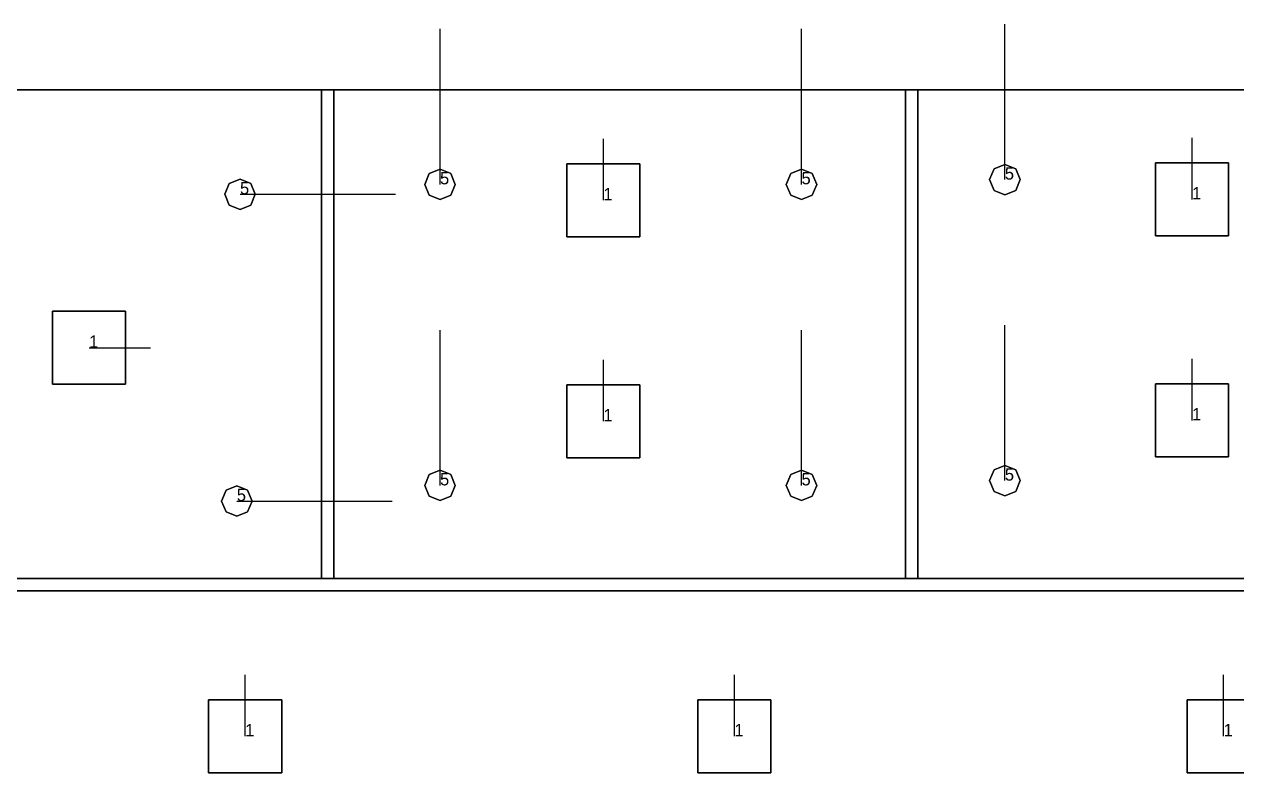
# Model space of a CAD drawing. Extents: x 0 to 48.1, y 0 to 23.7.
# Drawn here: x 14.19 to 24.05, y 17.24 to 23.33 of the extents above; entities that cross this region are included whole.
import ezdxf

# ---------------------------------------------------------------- set-up
doc = ezdxf.new("R2010")
doc.units = 0
doc.header["$MEASUREMENT"] = 0
for name, color, linetype in [('DLXFURN', 5, 'Continuous'), ('DLXLUM', 1, 'Continuous'), ('DLXLUMEX', 1, 'Continuous'), ('DLXSCENE', 7, 'Continuous')]:
    doc.layers.add(name, color=color, linetype=linetype)

# ---------------------------------------------------------------- blocks, each defined once
blk = doc.blocks.new('*U151')
for p, q in [((0.2975, 0.2975), (-0.2975, 0.2975)), ((-0.2975, 0.2975), (-0.2975, -0.2975)), ((-0.2975, 0.2975), (-0.2975, -0.2975)), ((-0.2975, -0.2975), (-0.2975, 0.2975)), ((-0.2975, 0.2975), (-0.2975, 0.2975)), ((0.2975, 0.2975), (-0.2975, 0.2975)), ((-0.2975, 0.2975), (-0.2975, 0.2975)), ((-0.2975, 0.2975), (0.2975, 0.2975)), ((-0.2975, -0.2975), (-0.2975, 0.2975)), ((-0.2975, 0.2975), (0.2975, 0.2975)), ((0.2975, -0.2975), (0.2975, 0.2975)), ((0.2975, 0.2975), (0.2975, 0.2975)), ((0.2975, -0.2975), (0.2975, 0.2975)), ((0.2975, 0.2975), (0.2975, 0.2975)), ((0.2975, 0.2975), (0.2975, -0.2975)), ((0.2975, 0.2975), (0.2975, -0.2975)), ((-0.2975, -0.2975), (0.2975, -0.2975)), ((-0.2975, -0.2975), (-0.2975, -0.2975)), ((-0.2975, -0.2975), (0.2975, -0.2975)), ((0.2975, -0.2975), (-0.2975, -0.2975)), ((-0.2975, -0.2975), (-0.2975, -0.2975)), ((0.2975, -0.2975), (-0.2975, -0.2975)), ((0.2975, -0.2975), (0.2975, -0.2975)), ((0.2975, -0.2975), (0.2975, -0.2975))]:
    blk.add_line(p, q)
at = {"color": 1}
blk.add_line((0, 0), (0.5, 0), dxfattribs=at)
at = {"layer": 'DLXLUMEX', "color": 7}
blk.add_text('1', height=0.1, dxfattribs=at).set_placement((0, 0))
blk = doc.blocks.new('*U152')
for p, q in [((-0.0877, 0.0877), (0, 0.124)), ((0, 0.124), (-0.0877, 0.0877)), ((0, 0.124), (-0.0877, 0.0877)), ((-0.0877, 0.0877), (0, 0.124)), ((0, 0.124), (0.0877, 0.0877)), ((0.0877, 0.0877), (0, 0.124)), ((0, 0.124), (0, 0.124)), ((0.0877, 0.0877), (0, 0.124)), ((0, 0.124), (0, 0.124)), ((0, 0.124), (0.0877, 0.0877)), ((-0.124, 0), (-0.0877, 0.0877)), ((-0.0877, 0.0877), (-0.124, 0)), ((-0.0877, 0.0877), (-0.124, 0)), ((-0.124, 0), (-0.0877, 0.0877)), ((-0.0877, -0.0877), (-0.124, 0)), ((-0.124, 0), (-0.0877, -0.0877)), ((-0.124, 0), (-0.124, 0)), ((-0.124, 0), (-0.0877, -0.0877)), ((-0.0877, -0.0877), (-0.124, 0)), ((-0.124, 0), (-0.124, 0)), ((-0.0877, 0.0877), (-0.0877, 0.0877)), ((-0.0877, 0.0877), (-0.0877, 0.0877)), ((0.0877, 0.0877), (0.124, 0)), ((0.124, 0), (0.0877, 0.0877)), ((0.0877, 0.0877), (0.0877, 0.0877)), ((0.124, 0), (0.0877, 0.0877)), ((0.0877, 0.0877), (0.0877, 0.0877)), ((0.0877, 0.0877), (0.124, 0)), ((0.124, 0), (0.0877, -0.0877)), ((0.0877, -0.0877), (0.124, 0)), ((0.0877, -0.0877), (0.124, 0)), ((0.124, 0), (0.0877, -0.0877)), ((0.124, 0), (0.124, 0)), ((0.124, 0), (0.124, 0)), ((0, -0.124), (-0.0877, -0.0877)), ((-0.0877, -0.0877), (0, -0.124)), ((-0.0877, -0.0877), (-0.0877, -0.0877)), ((-0.0877, -0.0877), (0, -0.124)), ((0, -0.124), (-0.0877, -0.0877)), ((-0.0877, -0.0877), (-0.0877, -0.0877)), ((0.0877, -0.0877), (0, -0.124)), ((0, -0.124), (0.0877, -0.0877)), ((0, -0.124), (0.0877, -0.0877)), ((0.0877, -0.0877), (0, -0.124)), ((0.0877, -0.0877), (0.0877, -0.0877)), ((0.0877, -0.0877), (0.0877, -0.0877)), ((0, -0.124), (0, -0.124)), ((0, -0.124), (0, -0.124))]:
    blk.add_line(p, q)
at = {"color": 1}
blk.add_line((0, 0), (1.265, 0), dxfattribs=at)
at = {"layer": 'DLXLUMEX', "color": 7}
blk.add_text('5', height=0.1, dxfattribs=at).set_placement((0, 0))
blk = doc.blocks.new('*U153')
for p, q in [((-0.0877, 0.0877), (0, 0.124)), ((0, 0.124), (-0.0877, 0.0877)), ((0, 0.124), (-0.0877, 0.0877)), ((-0.0877, 0.0877), (0, 0.124)), ((0, 0.124), (0.0877, 0.0877)), ((0.0877, 0.0877), (0, 0.124)), ((0, 0.124), (0, 0.124)), ((0.0877, 0.0877), (0, 0.124)), ((0, 0.124), (0, 0.124)), ((0, 0.124), (0.0877, 0.0877)), ((-0.124, 0), (-0.0877, 0.0877)), ((-0.0877, 0.0877), (-0.124, 0)), ((-0.0877, 0.0877), (-0.124, 0)), ((-0.124, 0), (-0.0877, 0.0877)), ((-0.0877, -0.0877), (-0.124, 0)), ((-0.124, 0), (-0.0877, -0.0877)), ((-0.124, 0), (-0.124, 0)), ((-0.124, 0), (-0.0877, -0.0877)), ((-0.0877, -0.0877), (-0.124, 0)), ((-0.124, 0), (-0.124, 0)), ((-0.0877, 0.0877), (-0.0877, 0.0877)), ((-0.0877, 0.0877), (-0.0877, 0.0877)), ((0.0877, 0.0877), (0.124, 0)), ((0.124, 0), (0.0877, 0.0877)), ((0.0877, 0.0877), (0.0877, 0.0877)), ((0.124, 0), (0.0877, 0.0877)), ((0.0877, 0.0877), (0.0877, 0.0877)), ((0.0877, 0.0877), (0.124, 0)), ((0.124, 0), (0.0877, -0.0877)), ((0.0877, -0.0877), (0.124, 0)), ((0.0877, -0.0877), (0.124, 0)), ((0.124, 0), (0.0877, -0.0877)), ((0.124, 0), (0.124, 0)), ((0.124, 0), (0.124, 0)), ((0, -0.124), (-0.0877, -0.0877)), ((-0.0877, -0.0877), (0, -0.124)), ((-0.0877, -0.0877), (-0.0877, -0.0877)), ((-0.0877, -0.0877), (0, -0.124)), ((0, -0.124), (-0.0877, -0.0877)), ((-0.0877, -0.0877), (-0.0877, -0.0877)), ((0.0877, -0.0877), (0, -0.124)), ((0, -0.124), (0.0877, -0.0877)), ((0, -0.124), (0.0877, -0.0877)), ((0.0877, -0.0877), (0, -0.124)), ((0.0877, -0.0877), (0.0877, -0.0877)), ((0.0877, -0.0877), (0.0877, -0.0877)), ((0, -0.124), (0, -0.124)), ((0, -0.124), (0, -0.124))]:
    blk.add_line(p, q)
at = {"color": 1}
blk.add_line((0, 0), (1.265, 0), dxfattribs=at)
at = {"layer": 'DLXLUMEX', "color": 7}
blk.add_text('5', height=0.1, dxfattribs=at).set_placement((0, 0))
blk = doc.blocks.new('*U157')
at = {"color": 1}
blk.add_line((0, 0), (0, 0.5), dxfattribs=at)
for p, q in [((0.2975, 0.2975), (-0.2975, 0.2975)), ((-0.2975, 0.2975), (-0.2975, -0.2975)), ((-0.2975, 0.2975), (-0.2975, -0.2975)), ((-0.2975, -0.2975), (-0.2975, 0.2975)), ((-0.2975, 0.2975), (-0.2975, 0.2975)), ((0.2975, 0.2975), (-0.2975, 0.2975)), ((-0.2975, 0.2975), (-0.2975, 0.2975)), ((-0.2975, 0.2975), (0.2975, 0.2975)), ((-0.2975, -0.2975), (-0.2975, 0.2975)), ((-0.2975, 0.2975), (0.2975, 0.2975)), ((0.2975, -0.2975), (0.2975, 0.2975)), ((0.2975, 0.2975), (0.2975, 0.2975)), ((0.2975, -0.2975), (0.2975, 0.2975)), ((0.2975, 0.2975), (0.2975, 0.2975)), ((0.2975, 0.2975), (0.2975, -0.2975)), ((0.2975, 0.2975), (0.2975, -0.2975)), ((-0.2975, -0.2975), (0.2975, -0.2975)), ((-0.2975, -0.2975), (0.2975, -0.2975)), ((0.2975, -0.2975), (-0.2975, -0.2975)), ((-0.2975, -0.2975), (-0.2975, -0.2975)), ((-0.2975, -0.2975), (-0.2975, -0.2975)), ((0.2975, -0.2975), (-0.2975, -0.2975)), ((0.2975, -0.2975), (0.2975, -0.2975)), ((0.2975, -0.2975), (0.2975, -0.2975))]:
    blk.add_line(p, q)
at = {"layer": 'DLXLUMEX', "color": 7}
blk.add_text('1', height=0.1, dxfattribs=at).set_placement((0, 0))
blk = doc.blocks.new('*U158')
at = {"color": 1}
blk.add_line((0, 0), (0, 0.5), dxfattribs=at)
for p, q in [((0.2975, 0.2975), (-0.2975, 0.2975)), ((-0.2975, 0.2975), (-0.2975, -0.2975)), ((-0.2975, 0.2975), (-0.2975, -0.2975)), ((-0.2975, -0.2975), (-0.2975, 0.2975)), ((-0.2975, 0.2975), (-0.2975, 0.2975)), ((0.2975, 0.2975), (-0.2975, 0.2975)), ((-0.2975, 0.2975), (-0.2975, 0.2975)), ((-0.2975, 0.2975), (0.2975, 0.2975)), ((-0.2975, -0.2975), (-0.2975, 0.2975)), ((-0.2975, 0.2975), (0.2975, 0.2975)), ((0.2975, -0.2975), (0.2975, 0.2975)), ((0.2975, 0.2975), (0.2975, 0.2975)), ((0.2975, -0.2975), (0.2975, 0.2975)), ((0.2975, 0.2975), (0.2975, 0.2975)), ((0.2975, 0.2975), (0.2975, -0.2975)), ((0.2975, 0.2975), (0.2975, -0.2975)), ((-0.2975, -0.2975), (0.2975, -0.2975)), ((-0.2975, -0.2975), (0.2975, -0.2975)), ((0.2975, -0.2975), (-0.2975, -0.2975)), ((-0.2975, -0.2975), (-0.2975, -0.2975)), ((-0.2975, -0.2975), (-0.2975, -0.2975)), ((0.2975, -0.2975), (-0.2975, -0.2975)), ((0.2975, -0.2975), (0.2975, -0.2975)), ((0.2975, -0.2975), (0.2975, -0.2975))]:
    blk.add_line(p, q)
at = {"layer": 'DLXLUMEX', "color": 7}
blk.add_text('1', height=0.1, dxfattribs=at).set_placement((0, 0))
blk = doc.blocks.new('*U159')
at = {"color": 1}
blk.add_line((0, 0), (0, 1.265), dxfattribs=at)
for p, q in [((-0.0877, 0.0877), (0, 0.124)), ((0, 0.124), (-0.0877, 0.0877)), ((0, 0.124), (-0.0877, 0.0877)), ((-0.0877, 0.0877), (0, 0.124)), ((0, 0.124), (0.0877, 0.0877)), ((0.0877, 0.0877), (0, 0.124)), ((0.0877, 0.0877), (0, 0.124)), ((0, 0.124), (0, 0.124)), ((0, 0.124), (0.0877, 0.0877)), ((0, 0.124), (0, 0.124)), ((-0.124, 0), (-0.0877, 0.0877)), ((-0.0877, 0.0877), (-0.124, 0)), ((-0.0877, 0.0877), (-0.124, 0)), ((-0.124, 0), (-0.0877, 0.0877)), ((-0.0877, -0.0877), (-0.124, 0)), ((-0.124, 0), (-0.0877, -0.0877)), ((-0.124, 0), (-0.124, 0)), ((-0.124, 0), (-0.0877, -0.0877)), ((-0.0877, -0.0877), (-0.124, 0)), ((-0.124, 0), (-0.124, 0)), ((-0.0877, 0.0877), (-0.0877, 0.0877)), ((-0.0877, 0.0877), (-0.0877, 0.0877)), ((0.0877, 0.0877), (0.124, 0)), ((0.124, 0), (0.0877, 0.0877)), ((0.0877, 0.0877), (0.0877, 0.0877)), ((0.124, 0), (0.0877, 0.0877)), ((0.0877, 0.0877), (0.0877, 0.0877)), ((0.0877, 0.0877), (0.124, 0)), ((0.124, 0), (0.0877, -0.0877)), ((0.0877, -0.0877), (0.124, 0)), ((0.0877, -0.0877), (0.124, 0)), ((0.124, 0), (0.0877, -0.0877)), ((0.124, 0), (0.124, 0)), ((0.124, 0), (0.124, 0)), ((0, -0.124), (-0.0877, -0.0877)), ((-0.0877, -0.0877), (0, -0.124)), ((-0.0877, -0.0877), (-0.0877, -0.0877)), ((-0.0877, -0.0877), (0, -0.124)), ((0, -0.124), (-0.0877, -0.0877)), ((-0.0877, -0.0877), (-0.0877, -0.0877)), ((0.0877, -0.0877), (0, -0.124)), ((0, -0.124), (0.0877, -0.0877)), ((0, -0.124), (0.0877, -0.0877)), ((0.0877, -0.0877), (0, -0.124)), ((0.0877, -0.0877), (0.0877, -0.0877)), ((0.0877, -0.0877), (0.0877, -0.0877)), ((0, -0.124), (0, -0.124)), ((0, -0.124), (0, -0.124))]:
    blk.add_line(p, q)
at = {"layer": 'DLXLUMEX', "color": 7}
blk.add_text('5', height=0.1, dxfattribs=at).set_placement((0, 0))
blk = doc.blocks.new('*U160')
at = {"color": 1}
blk.add_line((0, 0), (0, 1.265), dxfattribs=at)
for p, q in [((-0.0877, 0.0877), (0, 0.124)), ((0, 0.124), (-0.0877, 0.0877)), ((0, 0.124), (-0.0877, 0.0877)), ((-0.0877, 0.0877), (0, 0.124)), ((0, 0.124), (0.0877, 0.0877)), ((0.0877, 0.0877), (0, 0.124)), ((0.0877, 0.0877), (0, 0.124)), ((0, 0.124), (0, 0.124)), ((0, 0.124), (0.0877, 0.0877)), ((0, 0.124), (0, 0.124)), ((-0.124, 0), (-0.0877, 0.0877)), ((-0.0877, 0.0877), (-0.124, 0)), ((-0.0877, 0.0877), (-0.124, 0)), ((-0.124, 0), (-0.0877, 0.0877)), ((-0.0877, -0.0877), (-0.124, 0)), ((-0.124, 0), (-0.0877, -0.0877)), ((-0.124, 0), (-0.124, 0)), ((-0.124, 0), (-0.0877, -0.0877)), ((-0.0877, -0.0877), (-0.124, 0)), ((-0.124, 0), (-0.124, 0)), ((-0.0877, 0.0877), (-0.0877, 0.0877)), ((-0.0877, 0.0877), (-0.0877, 0.0877)), ((0.0877, 0.0877), (0.124, 0)), ((0.124, 0), (0.0877, 0.0877)), ((0.0877, 0.0877), (0.0877, 0.0877)), ((0.124, 0), (0.0877, 0.0877)), ((0.0877, 0.0877), (0.0877, 0.0877)), ((0.0877, 0.0877), (0.124, 0)), ((0.124, 0), (0.0877, -0.0877)), ((0.0877, -0.0877), (0.124, 0)), ((0.0877, -0.0877), (0.124, 0)), ((0.124, 0), (0.0877, -0.0877)), ((0.124, 0), (0.124, 0)), ((0.124, 0), (0.124, 0)), ((0, -0.124), (-0.0877, -0.0877)), ((-0.0877, -0.0877), (0, -0.124)), ((-0.0877, -0.0877), (-0.0877, -0.0877)), ((-0.0877, -0.0877), (0, -0.124)), ((0, -0.124), (-0.0877, -0.0877)), ((-0.0877, -0.0877), (-0.0877, -0.0877)), ((0.0877, -0.0877), (0, -0.124)), ((0, -0.124), (0.0877, -0.0877)), ((0, -0.124), (0.0877, -0.0877)), ((0.0877, -0.0877), (0, -0.124)), ((0.0877, -0.0877), (0.0877, -0.0877)), ((0.0877, -0.0877), (0.0877, -0.0877)), ((0, -0.124), (0, -0.124)), ((0, -0.124), (0, -0.124))]:
    blk.add_line(p, q)
at = {"layer": 'DLXLUMEX', "color": 7}
blk.add_text('5', height=0.1, dxfattribs=at).set_placement((0, 0))
blk = doc.blocks.new('*U161')
at = {"color": 1}
blk.add_line((0, 0), (0, 1.265), dxfattribs=at)
for p, q in [((-0.0877, 0.0877), (0, 0.124)), ((0, 0.124), (-0.0877, 0.0877)), ((0, 0.124), (-0.0877, 0.0877)), ((-0.0877, 0.0877), (0, 0.124)), ((0, 0.124), (0.0877, 0.0877)), ((0.0877, 0.0877), (0, 0.124)), ((0.0877, 0.0877), (0, 0.124)), ((0, 0.124), (0, 0.124)), ((0, 0.124), (0.0877, 0.0877)), ((0, 0.124), (0, 0.124)), ((-0.124, 0), (-0.0877, 0.0877)), ((-0.0877, 0.0877), (-0.124, 0)), ((-0.0877, 0.0877), (-0.124, 0)), ((-0.124, 0), (-0.0877, 0.0877)), ((-0.0877, -0.0877), (-0.124, 0)), ((-0.124, 0), (-0.0877, -0.0877)), ((-0.124, 0), (-0.124, 0)), ((-0.124, 0), (-0.0877, -0.0877)), ((-0.0877, -0.0877), (-0.124, 0)), ((-0.124, 0), (-0.124, 0)), ((-0.0877, 0.0877), (-0.0877, 0.0877)), ((-0.0877, 0.0877), (-0.0877, 0.0877)), ((0.0877, 0.0877), (0.124, 0)), ((0.124, 0), (0.0877, 0.0877)), ((0.0877, 0.0877), (0.0877, 0.0877)), ((0.124, 0), (0.0877, 0.0877)), ((0.0877, 0.0877), (0.0877, 0.0877)), ((0.0877, 0.0877), (0.124, 0)), ((0.124, 0), (0.0877, -0.0877)), ((0.0877, -0.0877), (0.124, 0)), ((0.0877, -0.0877), (0.124, 0)), ((0.124, 0), (0.0877, -0.0877)), ((0.124, 0), (0.124, 0)), ((0.124, 0), (0.124, 0)), ((0, -0.124), (-0.0877, -0.0877)), ((-0.0877, -0.0877), (0, -0.124)), ((-0.0877, -0.0877), (-0.0877, -0.0877)), ((-0.0877, -0.0877), (0, -0.124)), ((0, -0.124), (-0.0877, -0.0877)), ((-0.0877, -0.0877), (-0.0877, -0.0877)), ((0.0877, -0.0877), (0, -0.124)), ((0, -0.124), (0.0877, -0.0877)), ((0, -0.124), (0.0877, -0.0877)), ((0.0877, -0.0877), (0, -0.124)), ((0.0877, -0.0877), (0.0877, -0.0877)), ((0.0877, -0.0877), (0.0877, -0.0877)), ((0, -0.124), (0, -0.124)), ((0, -0.124), (0, -0.124))]:
    blk.add_line(p, q)
at = {"layer": 'DLXLUMEX', "color": 7}
blk.add_text('5', height=0.1, dxfattribs=at).set_placement((0, 0))
blk = doc.blocks.new('*U162')
at = {"color": 1}
blk.add_line((0, 0), (0, 1.265), dxfattribs=at)
for p, q in [((-0.0877, 0.0877), (0, 0.124)), ((0, 0.124), (-0.0877, 0.0877)), ((0, 0.124), (-0.0877, 0.0877)), ((-0.0877, 0.0877), (0, 0.124)), ((0, 0.124), (0.0877, 0.0877)), ((0.0877, 0.0877), (0, 0.124)), ((0.0877, 0.0877), (0, 0.124)), ((0, 0.124), (0, 0.124)), ((0, 0.124), (0.0877, 0.0877)), ((0, 0.124), (0, 0.124)), ((-0.124, 0), (-0.0877, 0.0877)), ((-0.0877, 0.0877), (-0.124, 0)), ((-0.0877, 0.0877), (-0.124, 0)), ((-0.124, 0), (-0.0877, 0.0877)), ((-0.0877, -0.0877), (-0.124, 0)), ((-0.124, 0), (-0.0877, -0.0877)), ((-0.124, 0), (-0.124, 0)), ((-0.124, 0), (-0.0877, -0.0877)), ((-0.0877, -0.0877), (-0.124, 0)), ((-0.124, 0), (-0.124, 0)), ((-0.0877, 0.0877), (-0.0877, 0.0877)), ((-0.0877, 0.0877), (-0.0877, 0.0877)), ((0.0877, 0.0877), (0.124, 0)), ((0.124, 0), (0.0877, 0.0877)), ((0.0877, 0.0877), (0.0877, 0.0877)), ((0.124, 0), (0.0877, 0.0877)), ((0.0877, 0.0877), (0.0877, 0.0877)), ((0.0877, 0.0877), (0.124, 0)), ((0.124, 0), (0.0877, -0.0877)), ((0.0877, -0.0877), (0.124, 0)), ((0.0877, -0.0877), (0.124, 0)), ((0.124, 0), (0.0877, -0.0877)), ((0.124, 0), (0.124, 0)), ((0.124, 0), (0.124, 0)), ((0, -0.124), (-0.0877, -0.0877)), ((-0.0877, -0.0877), (0, -0.124)), ((-0.0877, -0.0877), (-0.0877, -0.0877)), ((-0.0877, -0.0877), (0, -0.124)), ((0, -0.124), (-0.0877, -0.0877)), ((-0.0877, -0.0877), (-0.0877, -0.0877)), ((0.0877, -0.0877), (0, -0.124)), ((0, -0.124), (0.0877, -0.0877)), ((0, -0.124), (0.0877, -0.0877)), ((0.0877, -0.0877), (0, -0.124)), ((0.0877, -0.0877), (0.0877, -0.0877)), ((0.0877, -0.0877), (0.0877, -0.0877)), ((0, -0.124), (0, -0.124)), ((0, -0.124), (0, -0.124))]:
    blk.add_line(p, q)
at = {"layer": 'DLXLUMEX', "color": 7}
blk.add_text('5', height=0.1, dxfattribs=at).set_placement((0, 0))
blk = doc.blocks.new('*U163')
at = {"color": 1}
blk.add_line((0, 0), (0, 0.5), dxfattribs=at)
for p, q in [((0.2975, 0.2975), (-0.2975, 0.2975)), ((-0.2975, 0.2975), (-0.2975, -0.2975)), ((-0.2975, 0.2975), (-0.2975, -0.2975)), ((-0.2975, -0.2975), (-0.2975, 0.2975)), ((-0.2975, 0.2975), (-0.2975, 0.2975)), ((0.2975, 0.2975), (-0.2975, 0.2975)), ((-0.2975, 0.2975), (-0.2975, 0.2975)), ((-0.2975, 0.2975), (0.2975, 0.2975)), ((-0.2975, -0.2975), (-0.2975, 0.2975)), ((-0.2975, 0.2975), (0.2975, 0.2975)), ((0.2975, -0.2975), (0.2975, 0.2975)), ((0.2975, 0.2975), (0.2975, 0.2975)), ((0.2975, -0.2975), (0.2975, 0.2975)), ((0.2975, 0.2975), (0.2975, 0.2975)), ((0.2975, 0.2975), (0.2975, -0.2975)), ((0.2975, 0.2975), (0.2975, -0.2975)), ((-0.2975, -0.2975), (0.2975, -0.2975)), ((-0.2975, -0.2975), (0.2975, -0.2975)), ((0.2975, -0.2975), (-0.2975, -0.2975)), ((-0.2975, -0.2975), (-0.2975, -0.2975)), ((-0.2975, -0.2975), (-0.2975, -0.2975)), ((0.2975, -0.2975), (-0.2975, -0.2975)), ((0.2975, -0.2975), (0.2975, -0.2975)), ((0.2975, -0.2975), (0.2975, -0.2975))]:
    blk.add_line(p, q)
at = {"layer": 'DLXLUMEX', "color": 7}
blk.add_text('1', height=0.1, dxfattribs=at).set_placement((0, 0))
blk = doc.blocks.new('*U164')
at = {"color": 1}
blk.add_line((0, 0), (0, 0.5), dxfattribs=at)
for p, q in [((0.2975, 0.2975), (-0.2975, 0.2975)), ((-0.2975, 0.2975), (-0.2975, -0.2975)), ((-0.2975, 0.2975), (-0.2975, -0.2975)), ((-0.2975, -0.2975), (-0.2975, 0.2975)), ((-0.2975, 0.2975), (-0.2975, 0.2975)), ((0.2975, 0.2975), (-0.2975, 0.2975)), ((-0.2975, 0.2975), (-0.2975, 0.2975)), ((-0.2975, 0.2975), (0.2975, 0.2975)), ((-0.2975, -0.2975), (-0.2975, 0.2975)), ((-0.2975, 0.2975), (0.2975, 0.2975)), ((0.2975, -0.2975), (0.2975, 0.2975)), ((0.2975, 0.2975), (0.2975, 0.2975)), ((0.2975, -0.2975), (0.2975, 0.2975)), ((0.2975, 0.2975), (0.2975, 0.2975)), ((0.2975, 0.2975), (0.2975, -0.2975)), ((0.2975, 0.2975), (0.2975, -0.2975)), ((-0.2975, -0.2975), (0.2975, -0.2975)), ((-0.2975, -0.2975), (0.2975, -0.2975)), ((0.2975, -0.2975), (-0.2975, -0.2975)), ((-0.2975, -0.2975), (-0.2975, -0.2975)), ((-0.2975, -0.2975), (-0.2975, -0.2975)), ((0.2975, -0.2975), (-0.2975, -0.2975)), ((0.2975, -0.2975), (0.2975, -0.2975)), ((0.2975, -0.2975), (0.2975, -0.2975))]:
    blk.add_line(p, q)
at = {"layer": 'DLXLUMEX', "color": 7}
blk.add_text('1', height=0.1, dxfattribs=at).set_placement((0, 0))
blk = doc.blocks.new('*U165')
at = {"color": 1}
blk.add_line((0, 0), (0, 1.265), dxfattribs=at)
for p, q in [((-0.0877, 0.0877), (0, 0.124)), ((0, 0.124), (-0.0877, 0.0877)), ((0, 0.124), (-0.0877, 0.0877)), ((-0.0877, 0.0877), (0, 0.124)), ((0, 0.124), (0.0877, 0.0877)), ((0.0877, 0.0877), (0, 0.124)), ((0.0877, 0.0877), (0, 0.124)), ((0, 0.124), (0, 0.124)), ((0, 0.124), (0.0877, 0.0877)), ((0, 0.124), (0, 0.124)), ((-0.124, 0), (-0.0877, 0.0877)), ((-0.0877, 0.0877), (-0.124, 0)), ((-0.0877, 0.0877), (-0.124, 0)), ((-0.124, 0), (-0.0877, 0.0877)), ((-0.0877, -0.0877), (-0.124, 0)), ((-0.124, 0), (-0.0877, -0.0877)), ((-0.124, 0), (-0.124, 0)), ((-0.124, 0), (-0.0877, -0.0877)), ((-0.0877, -0.0877), (-0.124, 0)), ((-0.124, 0), (-0.124, 0)), ((-0.0877, 0.0877), (-0.0877, 0.0877)), ((-0.0877, 0.0877), (-0.0877, 0.0877)), ((0.0877, 0.0877), (0.124, 0)), ((0.124, 0), (0.0877, 0.0877)), ((0.0877, 0.0877), (0.0877, 0.0877)), ((0.124, 0), (0.0877, 0.0877)), ((0.0877, 0.0877), (0.0877, 0.0877)), ((0.0877, 0.0877), (0.124, 0)), ((0.124, 0), (0.0877, -0.0877)), ((0.0877, -0.0877), (0.124, 0)), ((0.0877, -0.0877), (0.124, 0)), ((0.124, 0), (0.0877, -0.0877)), ((0.124, 0), (0.124, 0)), ((0.124, 0), (0.124, 0)), ((0, -0.124), (-0.0877, -0.0877)), ((-0.0877, -0.0877), (0, -0.124)), ((-0.0877, -0.0877), (-0.0877, -0.0877)), ((-0.0877, -0.0877), (0, -0.124)), ((0, -0.124), (-0.0877, -0.0877)), ((-0.0877, -0.0877), (-0.0877, -0.0877)), ((0.0877, -0.0877), (0, -0.124)), ((0, -0.124), (0.0877, -0.0877)), ((0, -0.124), (0.0877, -0.0877)), ((0.0877, -0.0877), (0, -0.124)), ((0.0877, -0.0877), (0.0877, -0.0877)), ((0.0877, -0.0877), (0.0877, -0.0877)), ((0, -0.124), (0, -0.124)), ((0, -0.124), (0, -0.124))]:
    blk.add_line(p, q)
at = {"layer": 'DLXLUMEX', "color": 7}
blk.add_text('5', height=0.1, dxfattribs=at).set_placement((0, 0))
blk = doc.blocks.new('*U167')
at = {"color": 1}
blk.add_line((0, 0), (0, 1.265), dxfattribs=at)
for p, q in [((-0.0877, 0.0877), (0, 0.124)), ((0, 0.124), (-0.0877, 0.0877)), ((0, 0.124), (-0.0877, 0.0877)), ((-0.0877, 0.0877), (0, 0.124)), ((0, 0.124), (0.0877, 0.0877)), ((0.0877, 0.0877), (0, 0.124)), ((0.0877, 0.0877), (0, 0.124)), ((0, 0.124), (0, 0.124)), ((0, 0.124), (0.0877, 0.0877)), ((0, 0.124), (0, 0.124)), ((-0.124, 0), (-0.0877, 0.0877)), ((-0.0877, 0.0877), (-0.124, 0)), ((-0.0877, 0.0877), (-0.124, 0)), ((-0.124, 0), (-0.0877, 0.0877)), ((-0.0877, -0.0877), (-0.124, 0)), ((-0.124, 0), (-0.0877, -0.0877)), ((-0.124, 0), (-0.124, 0)), ((-0.124, 0), (-0.0877, -0.0877)), ((-0.0877, -0.0877), (-0.124, 0)), ((-0.124, 0), (-0.124, 0)), ((-0.0877, 0.0877), (-0.0877, 0.0877)), ((-0.0877, 0.0877), (-0.0877, 0.0877)), ((0.0877, 0.0877), (0.124, 0)), ((0.124, 0), (0.0877, 0.0877)), ((0.0877, 0.0877), (0.0877, 0.0877)), ((0.124, 0), (0.0877, 0.0877)), ((0.0877, 0.0877), (0.0877, 0.0877)), ((0.0877, 0.0877), (0.124, 0)), ((0.124, 0), (0.0877, -0.0877)), ((0.0877, -0.0877), (0.124, 0)), ((0.0877, -0.0877), (0.124, 0)), ((0.124, 0), (0.0877, -0.0877)), ((0.124, 0), (0.124, 0)), ((0.124, 0), (0.124, 0)), ((0, -0.124), (-0.0877, -0.0877)), ((-0.0877, -0.0877), (0, -0.124)), ((-0.0877, -0.0877), (-0.0877, -0.0877)), ((-0.0877, -0.0877), (0, -0.124)), ((0, -0.124), (-0.0877, -0.0877)), ((-0.0877, -0.0877), (-0.0877, -0.0877)), ((0.0877, -0.0877), (0, -0.124)), ((0, -0.124), (0.0877, -0.0877)), ((0, -0.124), (0.0877, -0.0877)), ((0.0877, -0.0877), (0, -0.124)), ((0.0877, -0.0877), (0.0877, -0.0877)), ((0.0877, -0.0877), (0.0877, -0.0877)), ((0, -0.124), (0, -0.124)), ((0, -0.124), (0, -0.124))]:
    blk.add_line(p, q)
at = {"layer": 'DLXLUMEX', "color": 7}
blk.add_text('5', height=0.1, dxfattribs=at).set_placement((0, 0))
blk = doc.blocks.new('*U52')
at = {"color": 1}
blk.add_line((0, 0), (0, 0.5), dxfattribs=at)
for p, q in [((0.2975, 0.2975), (-0.2975, 0.2975)), ((-0.2975, 0.2975), (-0.2975, -0.2975)), ((-0.2975, 0.2975), (-0.2975, -0.2975)), ((-0.2975, -0.2975), (-0.2975, 0.2975)), ((-0.2975, 0.2975), (-0.2975, 0.2975)), ((0.2975, 0.2975), (-0.2975, 0.2975)), ((-0.2975, 0.2975), (-0.2975, 0.2975)), ((-0.2975, 0.2975), (0.2975, 0.2975)), ((-0.2975, -0.2975), (-0.2975, 0.2975)), ((-0.2975, 0.2975), (0.2975, 0.2975)), ((0.2975, -0.2975), (0.2975, 0.2975)), ((0.2975, 0.2975), (0.2975, 0.2975)), ((0.2975, -0.2975), (0.2975, 0.2975)), ((0.2975, 0.2975), (0.2975, 0.2975)), ((0.2975, 0.2975), (0.2975, -0.2975)), ((0.2975, 0.2975), (0.2975, -0.2975)), ((-0.2975, -0.2975), (0.2975, -0.2975)), ((-0.2975, -0.2975), (0.2975, -0.2975)), ((0.2975, -0.2975), (-0.2975, -0.2975)), ((-0.2975, -0.2975), (-0.2975, -0.2975)), ((-0.2975, -0.2975), (-0.2975, -0.2975)), ((0.2975, -0.2975), (-0.2975, -0.2975)), ((0.2975, -0.2975), (0.2975, -0.2975)), ((0.2975, -0.2975), (0.2975, -0.2975))]:
    blk.add_line(p, q)
at = {"layer": 'DLXLUMEX', "color": 7}
blk.add_text('1', height=0.1, dxfattribs=at).set_placement((0, 0))
blk = doc.blocks.new('*U53')
at = {"color": 1}
blk.add_line((0, 0), (0, 0.5), dxfattribs=at)
for p, q in [((0.2975, 0.2975), (-0.2975, 0.2975)), ((-0.2975, 0.2975), (-0.2975, -0.2975)), ((-0.2975, 0.2975), (-0.2975, -0.2975)), ((-0.2975, -0.2975), (-0.2975, 0.2975)), ((-0.2975, 0.2975), (-0.2975, 0.2975)), ((0.2975, 0.2975), (-0.2975, 0.2975)), ((-0.2975, 0.2975), (-0.2975, 0.2975)), ((-0.2975, 0.2975), (0.2975, 0.2975)), ((-0.2975, -0.2975), (-0.2975, 0.2975)), ((-0.2975, 0.2975), (0.2975, 0.2975)), ((0.2975, -0.2975), (0.2975, 0.2975)), ((0.2975, 0.2975), (0.2975, 0.2975)), ((0.2975, -0.2975), (0.2975, 0.2975)), ((0.2975, 0.2975), (0.2975, 0.2975)), ((0.2975, 0.2975), (0.2975, -0.2975)), ((0.2975, 0.2975), (0.2975, -0.2975)), ((-0.2975, -0.2975), (0.2975, -0.2975)), ((-0.2975, -0.2975), (0.2975, -0.2975)), ((0.2975, -0.2975), (-0.2975, -0.2975)), ((-0.2975, -0.2975), (-0.2975, -0.2975)), ((-0.2975, -0.2975), (-0.2975, -0.2975)), ((0.2975, -0.2975), (-0.2975, -0.2975)), ((0.2975, -0.2975), (0.2975, -0.2975)), ((0.2975, -0.2975), (0.2975, -0.2975))]:
    blk.add_line(p, q)
at = {"layer": 'DLXLUMEX', "color": 7}
blk.add_text('1', height=0.1, dxfattribs=at).set_placement((0, 0))
blk = doc.blocks.new('*U54')
at = {"color": 1}
blk.add_line((0, 0), (0, 0.5), dxfattribs=at)
for p, q in [((0.2975, 0.2975), (-0.2975, 0.2975)), ((-0.2975, 0.2975), (-0.2975, -0.2975)), ((-0.2975, 0.2975), (-0.2975, -0.2975)), ((-0.2975, -0.2975), (-0.2975, 0.2975)), ((-0.2975, 0.2975), (-0.2975, 0.2975)), ((0.2975, 0.2975), (-0.2975, 0.2975)), ((-0.2975, 0.2975), (-0.2975, 0.2975)), ((-0.2975, 0.2975), (0.2975, 0.2975)), ((-0.2975, -0.2975), (-0.2975, 0.2975)), ((-0.2975, 0.2975), (0.2975, 0.2975)), ((0.2975, -0.2975), (0.2975, 0.2975)), ((0.2975, 0.2975), (0.2975, 0.2975)), ((0.2975, -0.2975), (0.2975, 0.2975)), ((0.2975, 0.2975), (0.2975, 0.2975)), ((0.2975, 0.2975), (0.2975, -0.2975)), ((0.2975, 0.2975), (0.2975, -0.2975)), ((-0.2975, -0.2975), (0.2975, -0.2975)), ((-0.2975, -0.2975), (0.2975, -0.2975)), ((0.2975, -0.2975), (-0.2975, -0.2975)), ((-0.2975, -0.2975), (-0.2975, -0.2975)), ((-0.2975, -0.2975), (-0.2975, -0.2975)), ((0.2975, -0.2975), (-0.2975, -0.2975)), ((0.2975, -0.2975), (0.2975, -0.2975)), ((0.2975, -0.2975), (0.2975, -0.2975))]:
    blk.add_line(p, q)
at = {"layer": 'DLXLUMEX', "color": 7}
blk.add_text('1', height=0.1, dxfattribs=at).set_placement((0, 0))
blk = doc.blocks.new('*U70')
for p, q in [((20.7161, -0.1), (0.6521, -0.1)), ((0.6521, -0.1), (20.7161, -0.1)), ((20.7161, -0.1), (0.6521, -0.1)), ((0.6521, -0.1), (20.7161, -0.1)), ((6.966, -0.2), (19.176, -0.2)), ((19.176, -0.2), (6.966, -0.2)), ((19.176, -0.2), (6.966, -0.2)), ((6.966, -0.2), (19.176, -0.2))]:
    blk.add_line(p, q)
blk = doc.blocks.new('*U121')
for p, q in [((0.2, 4.0794), (0.1, 4.0794)), ((0.1, 4.0794), (0.1, 0.1)), ((0.1, 4.0794), (0.2, 4.0794)), ((0.1, 0.1), (0.1, 4.0794)), ((0.2, 4.0794), (0.1, 4.0794)), ((0.1, 4.0794), (0.1, 4.0794)), ((0.1, 4.0794), (0.2, 4.0794)), ((0.1, 0.1), (0.1, 4.0794)), ((0.1, 4.0794), (0.1, 4.0794)), ((0.1, 4.0794), (0.1, 0.1)), ((0.2, 0.1), (0.2, 4.0794)), ((0.2, 4.0794), (0.2, 0.1)), ((0.2, 0.1), (0.2, 4.0794)), ((0.2, 4.0794), (0.2, 4.0794)), ((0.2, 4.0794), (0.2, 0.1)), ((0.2, 4.0794), (0.2, 4.0794)), ((0.1, 0.1), (0.2, 0.1)), ((0.2, 0.1), (0.1, 0.1)), ((0.1, 0.1), (0.2, 0.1)), ((0.2, 0.1), (0.1, 0.1)), ((0.1, 0.1), (0.1, 0.1)), ((0.1, 0.1), (0.1, 0.1)), ((0.2, 0.1), (0.2, 0.1)), ((0.2, 0.1), (0.2, 0.1))]:
    blk.add_line(p, q)
blk = doc.blocks.new('*U122')
for p, q in [((0.2, 4.0794), (0.1, 4.0794)), ((0.1, 4.0794), (0.1, 0.1)), ((0.1, 4.0794), (0.2, 4.0794)), ((0.1, 0.1), (0.1, 4.0794)), ((0.2, 4.0794), (0.1, 4.0794)), ((0.1, 4.0794), (0.1, 4.0794)), ((0.1, 4.0794), (0.2, 4.0794)), ((0.1, 0.1), (0.1, 4.0794)), ((0.1, 4.0794), (0.1, 4.0794)), ((0.1, 4.0794), (0.1, 0.1)), ((0.2, 0.1), (0.2, 4.0794)), ((0.2, 4.0794), (0.2, 0.1)), ((0.2, 0.1), (0.2, 4.0794)), ((0.2, 4.0794), (0.2, 4.0794)), ((0.2, 4.0794), (0.2, 0.1)), ((0.2, 4.0794), (0.2, 4.0794)), ((0.1, 0.1), (0.2, 0.1)), ((0.2, 0.1), (0.1, 0.1)), ((0.1, 0.1), (0.2, 0.1)), ((0.2, 0.1), (0.1, 0.1)), ((0.1, 0.1), (0.1, 0.1)), ((0.1, 0.1), (0.1, 0.1)), ((0.2, 0.1), (0.2, 0.1)), ((0.2, 0.1), (0.2, 0.1))]:
    blk.add_line(p, q)
blk = doc.blocks.new('*U131')
for p, q in [((0, 22.8), (26.4, 22.8)), ((26.4, 22.8), (0, 22.8))]:
    blk.add_line(p, q)
blk = doc.blocks.new('*U132')
blk.add_line((0, 22.8), (26.4, 22.8))
blk = doc.blocks.new('*U133')
blk.add_line((26.4, 22.8), (0, 22.8))
blk = doc.blocks.new('*U144')
for p, q in [((12.7564, 22.8), (15.7564, 22.8)), ((15.7564, 22.8), (12.7564, 22.8)), ((15.7564, 22.8), (15.7564, 22.8)), ((16.8091, 22.8), (19.8091, 22.8)), ((19.8091, 22.8), (16.8091, 22.8)), ((16.8091, 22.8), (16.8091, 22.8)), ((19.8091, 22.8), (19.8091, 22.8)), ((21.7411, 22.8), (24.7411, 22.8)), ((24.7411, 22.8), (21.7411, 22.8)), ((21.7411, 22.8), (21.7411, 22.8))]:
    blk.add_line(p, q)

msp = doc.modelspace()

# ---------------------------------------------------------------- block references
at = {"layer": 'DLXFURN'}
for name, p in [('*U122', (16.5076, 18.72)), ('*U121', (21.2593, 18.72)), ('*U70', (5.224, 18.9206))]:
    msp.add_blockref(name, p, dxfattribs=at)
at = {"layer": 'DLXLUM'}
for name, p in [('*U160', (17.571, 22.0303)), ('*U162', (20.5121, 22.0303)), ('*U167', (22.1668, 22.069)), ('*U158', (18.9004, 21.9003)), ('*U164', (23.6895, 21.9078)), ('*U153', (15.9435, 21.949)), ('*U151', (14.7152, 20.7)), ('*U159', (17.571, 19.5789)), ('*U161', (20.5121, 19.5789)), ('*U165', (22.1668, 19.6176)), ('*U157', (18.9004, 20.1009)), ('*U163', (23.6895, 20.1084)), ('*U152', (15.9177, 19.451)), ('*U52', (15.9857, 17.5363)), ('*U53', (19.966, 17.5363)), ('*U54', (23.9462, 17.5363))]:
    msp.add_blockref(name, p, dxfattribs=at)
at = {"layer": 'DLXSCENE'}
for name in ['*U131', '*U132', '*U133', '*U144']:
    msp.add_blockref(name, (0, 0), dxfattribs=at)

doc.saveas('drawing.dxf')
